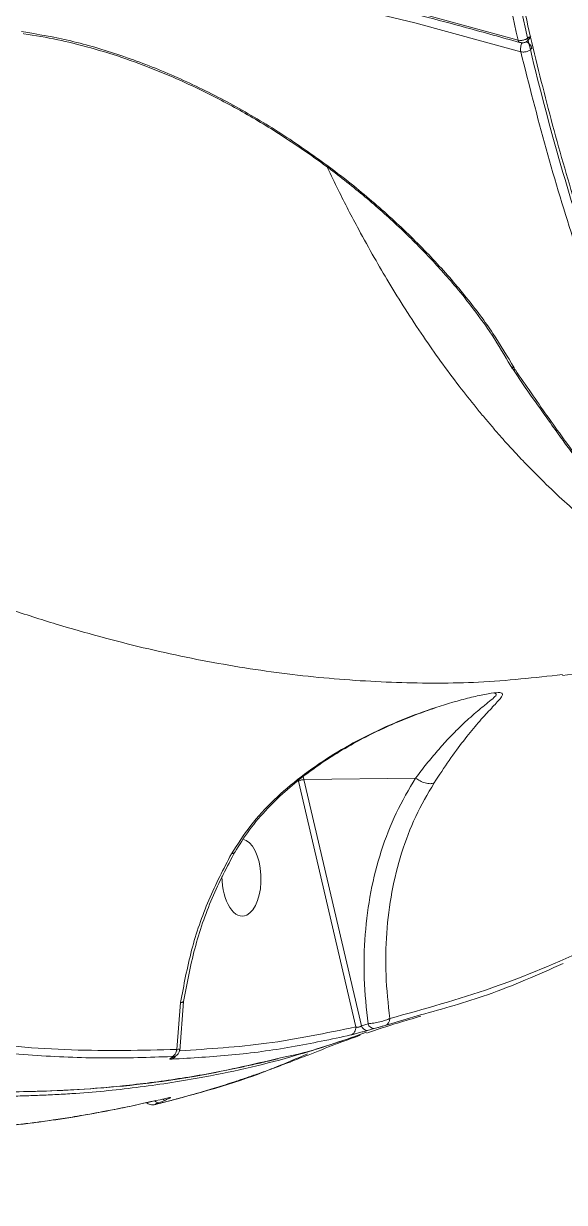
# Model space of a CAD drawing. Header units: millimetres. Extents: x -5609 to 5139, y -3980 to 3221.
# Drawn here: x 2479.6 to 2544.7, y 654.7 to 796.7 of the extents above; entities that cross this region are included whole.
import ezdxf

# ---------------------------------------------------------------- set-up
doc = ezdxf.new("R2010")
doc.units = ezdxf.units.MM
doc.layers.add('DIKOM_ОБЪЕКТ', color=7, linetype='Continuous')
doc.layers.add('DIKOM_РАЗМЕР_ОБЪЕКТА', color=7, linetype='Continuous')

# ---------------------------------------------------------------- blocks, each defined once
blk = doc.blocks.new('A$Cc336a1e3')
at = {"color": 7, "linetype": 'Continuous', "lineweight": 15}
for p, q in [((5299.82, 2068.36), (5299.78, 2068.37)), ((5360.55, 2067.63), (5360.82, 2068)), ((5360.87, 2066.84), (5360.96, 2066.62)), ((5358.37, 2028.42), (5358.56, 2028.11)), ((5358.56, 2028.11), (5358.58, 2028.09)), ((5358.95, 2027.9), (5358.81, 2028.12)), ((5358.97, 2027.87), (5358.95, 2027.9)), ((5333.53, 1978.54), (5346.97, 1978.74)), ((5339.77, 1948.77), (5332.86, 1978.34)), ((5333.53, 1978.54), (5340.45, 1948.91)), ((5318.67, 1951.7), (5318.23, 1946.06)), ((5318.58, 1945.9), (5319.04, 1951.84)), ((5341.24, 1949.15), (5340.45, 1948.91)), ((5341.98, 1948.58), (5341.19, 1948.34)), ((5333.74, 1945.28), (5334, 1945.38)), ((5316.85, 1939.97), (5316.05, 1939.65))]:
    blk.add_line(p, q, dxfattribs=at)
at = {"color": 8, "linetype": 'Continuous', "lineweight": 15}
for p, q in [((5333.44, 1978.91), (5333.53, 1978.54)), ((5343.29, 1948.93), (5347.57, 1950.22))]:
    blk.add_line(p, q, dxfattribs=at)
at = {"color": 7, "linetype": 'Continuous', "lineweight": 15, "flags": 128}
for points in [[(5359.29, 2067.58), (5346.5, 2071.05), (5333.69, 2074.17), (5320.85, 2076.92), (5308, 2079.31), (5295.15, 2081.33), (5282.3, 2082.98), (5269.47, 2084.27), (5256.66, 2085.19), (5243.87, 2085.74), (5231.13, 2085.92), (5218.43, 2085.73), (5205.79, 2085.17), (5193.22, 2084.24), (5180.71, 2082.94), (5168.28, 2081.28), (5155.95, 2079.25), (5143.7, 2076.85), (5131.57, 2074.09), (5119.54, 2070.96), (5107.64, 2067.48), (5095.86, 2063.64)], [(5359.62, 2066.19), (5346.87, 2069.65), (5334.09, 2072.76), (5321.3, 2075.5), (5308.49, 2077.88), (5295.67, 2079.89), (5282.87, 2081.55), (5270.07, 2082.83), (5257.3, 2083.74), (5244.55, 2084.29), (5231.85, 2084.47), (5219.19, 2084.28), (5206.59, 2083.72), (5194.05, 2082.8), (5181.58, 2081.5), (5169.19, 2079.84), (5156.89, 2077.82), (5144.69, 2075.43), (5132.58, 2072.67), (5120.6, 2069.56), (5108.73, 2066.09), (5096.98, 2062.26)]]:
    blk.add_lwpolyline(points, dxfattribs=at)
at = {"color": 8, "linetype": 'Continuous', "lineweight": 15, "flags": 128}
for points in [[(5317.83, 1945.14), (5317.78, 1945.11), (5317.62, 1945.07)], [(5317.19, 1940.23), (5317.06, 1940.19), (5317.02, 1940.19)]]:
    blk.add_lwpolyline(points, dxfattribs=at)
at = {"color": 8, "linetype": 'Continuous', "lineweight": 15}
for centre, radius, start, end in [((5358.96, 2028.39), 0.487, 208.1549, 268.2268), ((5318.73, 1952.11), 0.411, 262.2127, 319.3463), ((5316.02, 1940.24), 0.593, 217.4599, 272.9102), ((5316.79, 1940.42), 0.453, 229.9603, 277.9607)]:
    blk.add_arc(centre, radius, start, end, dxfattribs=at)
at = {"color": 7, "linetype": 'Continuous', "lineweight": 15}
for centre, radius, start, end in [((5341.19, 1949.12), 0.773, 195.1951, 269.6098), ((5341.99, 1949.35), 0.771, 195.0242, 269.562), ((5343, 1949.75), 0.869, 289.4726, 2.2838), ((5315.53, 1940.1), 0.696, 267.6569, 292.2092)]:
    blk.add_arc(centre, radius, start, end, dxfattribs=at)
for start_param, end_param in [(3.359743, 6.165855), (1.534586, 3.359743)]:
    blk.add_ellipse((5326.01, 1966.76), major_axis=(-0.12, 4.66), ratio=0.503355, start_param=start_param, end_param=end_param, dxfattribs=at)
for points, knots in [([(5359.29, 2067.58), (5358.15, 2072.71), (5355.86, 2082.98), (5353.13, 2099.32), (5350.92, 2116.32), (5349.3, 2133.99), (5348.28, 2151.88), (5347.82, 2169.88), (5347.89, 2187.93), (5348.37, 2203.14), (5348.99, 2215.27), (5349.56, 2224.18), (5350.24, 2233.17), (5351.04, 2242.23), (5352.29, 2254.74), (5354.21, 2270.88), (5357.06, 2290.82), (5360.47, 2311.21), (5364.45, 2331.98), (5368.93, 2352.61), (5373.84, 2373.04), (5379.18, 2393.2), (5383.72, 2408.96), (5387.18, 2420.27), (5389.33, 2427.14), (5391.54, 2434.01), (5393.82, 2440.88), (5396.15, 2447.76), (5398.54, 2454.63), (5402.48, 2465.66), (5408.16, 2480.81), (5415.82, 2499.93), (5423.96, 2518.91), (5432.57, 2537.69), (5441.42, 2555.77), (5450.49, 2573.14), (5459.72, 2589.75), (5467.34, 2602.63), (5473.17, 2612.05), (5477.09, 2618.21), (5481.05, 2624.29), (5485.07, 2630.29), (5489.13, 2636.19), (5495.32, 2644.95), (5503.73, 2656.27), (5514.44, 2669.67), (5525.33, 2682.29), (5536.37, 2694.08), (5547.55, 2705), (5558.82, 2715), (5570.15, 2724.04), (5581.52, 2732.07), (5592.9, 2739.14), (5600.43, 2742.93), (5604.2, 2744.83)], [0, 0, 0, 0, 0.024819, 0.049681, 0.074585, 0.099531, 0.12452, 0.147882, 0.17128, 0.194715, 0.205777, 0.216847, 0.227925, 0.239011, 0.250106, 0.273561, 0.297359, 0.321499, 0.345981, 0.370806, 0.394284, 0.418061, 0.442135, 0.45031, 0.458518, 0.466761, 0.475037, 0.483347, 0.49169, 0.500068, 0.523695, 0.547624, 0.571855, 0.596389, 0.621225, 0.644678, 0.668395, 0.692375, 0.701869, 0.711403, 0.720978, 0.730593, 0.74025, 0.749946, 0.774408, 0.798991, 0.823695, 0.848519, 0.873464, 0.89853, 0.923716, 0.949023, 0.974451, 1, 1, 1, 1]), ([(5349.78, 2183.69), (5351.49, 2183.19), (5354.63, 2182.27), (5358.88, 2180.95), (5362.28, 2179.87), (5365.06, 2178.97), (5369.92, 2177.36), (5379.7, 2173.98), (5393.71, 2168.64), (5409.44, 2161.97), (5425.29, 2154.58), (5441.81, 2146.1), (5458.91, 2136.4), (5477.16, 2125.03), (5496.4, 2111.75), (5516.43, 2096.35), (5533.53, 2081.72), (5547.95, 2068.3), (5557.09, 2059.21), (5563.25, 2052.81), (5566.48, 2049.39), (5569.3, 2046.35), (5572.03, 2043.36), (5575.03, 2040.02), (5578.79, 2035.77), (5581.51, 2032.59), (5583, 2030.85)], [0, 0, 0, 0, 0.019188, 0.035163, 0.047914, 0.057572, 0.066532, 0.103038, 0.168831, 0.227576, 0.286321, 0.356255, 0.426189, 0.496124, 0.585129, 0.674134, 0.76314, 0.821887, 0.880635, 0.897868, 0.91447, 0.929659, 0.941079, 0.956618, 0.976264, 1, 1, 1, 1]), ([(5349.14, 2182.78), (5349.13, 2180.93), (5349.1, 2177.44), (5349.11, 2172.58), (5349.16, 2168.38), (5349.21, 2164.86), (5349.28, 2161.92), (5349.43, 2156.18), (5349.75, 2147.87), (5350.38, 2136.98), (5351.41, 2123.93), (5353.06, 2108.6), (5355.52, 2091.86), (5358.46, 2076.3), (5361.79, 2061.89), (5365.62, 2048.17), (5369.91, 2035.18), (5374.68, 2022.94), (5379.89, 2011.49), (5385.56, 2000.85), (5391.65, 1991.03), (5398.17, 1982.07), (5404.93, 1974.17), (5411.89, 1967.28), (5419.01, 1961.36), (5425.6, 1956.82), (5431.54, 1953.39), (5435.56, 1951.4), (5438.48, 1950.11), (5440.32, 1949.35), (5442.5, 1948.49), (5444.95, 1947.57), (5446.73, 1947.02), (5447.57, 1946.76)], [0, 0, 0, 0, 0.014838, 0.02795, 0.039319, 0.048913, 0.05674, 0.063458, 0.096188, 0.125969, 0.155751, 0.208929, 0.26211, 0.310458, 0.358855, 0.407301, 0.455656, 0.50401, 0.552367, 0.600726, 0.649088, 0.697519, 0.745961, 0.791107, 0.836255, 0.881404, 0.911206, 0.9412, 0.950921, 0.960825, 0.972362, 0.986881, 1, 1, 1, 1]), ([(5096.32, 2063.35), (5097.89, 2063.88), (5100.77, 2064.86), (5104.72, 2066.14), (5107.9, 2067.13), (5110.5, 2067.93), (5115.08, 2069.3), (5124.36, 2071.93), (5137.95, 2075.31), (5153.6, 2078.54), (5169.76, 2081.26), (5187.05, 2083.44), (5205.47, 2084.96), (5225.73, 2085.75), (5247.82, 2085.54), (5271.73, 2084.01), (5293, 2081.52), (5311.57, 2078.53), (5323.67, 2076.15), (5331.98, 2074.32), (5336.38, 2073.32), (5340.25, 2072.39), (5344.03, 2071.46), (5348.2, 2070.39), (5353.47, 2068.99), (5357.35, 2067.9), (5359.47, 2067.3)], [0, 0, 0, 0, 0.019188, 0.035162, 0.047913, 0.057571, 0.066531, 0.103036, 0.168829, 0.227573, 0.286318, 0.356251, 0.426185, 0.49612, 0.585125, 0.67413, 0.763137, 0.821885, 0.880633, 0.897867, 0.914468, 0.929658, 0.941078, 0.956617, 0.976264, 1, 1, 1, 1]), ([(5299.55, 2068.62), (5301.51, 2068.29), (5305.42, 2067.61), (5311.48, 2065.82), (5317.55, 2063.49), (5323.55, 2060.62), (5329.39, 2057.28), (5334.97, 2053.56), (5340.22, 2049.54), (5345.05, 2045.3), (5349.4, 2040.94), (5353.18, 2036.56), (5356.41, 2032.23), (5358.01, 2029.49), (5358.81, 2028.12)], [0, 0, 0, 0, 0.08342, 0.166601, 0.249543, 0.333043, 0.416016, 0.499512, 0.582694, 0.665941, 0.749582, 0.832832, 0.91629, 1, 1, 1, 1]), ([(5299.82, 2068.35), (5301.17, 2068.13), (5303.7, 2067.72), (5307.31, 2066.83), (5310.91, 2065.76), (5314.65, 2064.43), (5319.12, 2062.57), (5323.9, 2060.23), (5328.96, 2057.35), (5333.83, 2054.17), (5338.45, 2050.75), (5342.76, 2047.16), (5346.04, 2044.09), (5348.44, 2041.64), (5350.17, 2039.76), (5352.03, 2037.63), (5354.1, 2035.02), (5356.39, 2031.84), (5357.68, 2029.61), (5358.38, 2028.4)], [0, 0, 0, 0, 0.058641, 0.10945, 0.152091, 0.209346, 0.26538, 0.338539, 0.41114, 0.48419, 0.557256, 0.629858, 0.702423, 0.737919, 0.772567, 0.811223, 0.861817, 0.924908, 1, 1, 1, 1]), ([(5359.29, 2067.58), (5359.29, 2067.58), (5359.31, 2067.58), (5359.42, 2067.55), (5359.67, 2067.52), (5360.04, 2067.59), (5360.4, 2067.75), (5360.56, 2067.92), (5360.63, 2068.01)], [0, 0, 0, 0, 0.003945, 0.035956, 0.250378, 0.50027, 0.750096, 1, 1, 1, 1]), ([(5359.68, 2067.31), (5359.63, 2067.3), (5359.55, 2067.27), (5359.44, 2067.31), (5359.34, 2067.41), (5359.31, 2067.52), (5359.29, 2067.58)], [0, 0, 0, 0, 0.246839, 0.500006, 0.738561, 1, 1, 1, 1]), ([(5359.5, 2067.3), (5359.53, 2067.29), (5359.6, 2067.26), (5359.68, 2067.27), (5359.74, 2067.27)], [0, 0, 0, 0, 0.312378, 1, 1, 1, 1]), ([(5359.62, 2066.19), (5359.61, 2066.25), (5359.59, 2066.38), (5359.6, 2066.55), (5359.6, 2066.63)], [0, 0, 0, 0, 0.500024, 1, 1, 1, 1]), ([(5360.96, 2066.62), (5360.89, 2066.53), (5360.74, 2066.36), (5360.38, 2066.2), (5360.05, 2066.14), (5359.82, 2066.15), (5359.7, 2066.17), (5359.65, 2066.18), (5359.63, 2066.19), (5359.62, 2066.19), (5359.62, 2066.19)], [0, 0, 0, 0, 0.249637, 0.49927, 0.748916, 0.874351, 0.96324, 0.988155, 0.995611, 1, 1, 1, 1]), ([(5359.74, 2067.27), (5359.81, 2067.27), (5360, 2067.25), (5360.3, 2067.38), (5360.51, 2067.55), (5360.58, 2067.66), (5360.58, 2067.68)], [0, 0, 0, 0, 0.204734, 0.595149, 0.956293, 1, 1, 1, 1]), ([(5096.48, 2062.28), (5097.83, 2060.64), (5100.34, 2057.59), (5103.87, 2053.43), (5106.86, 2049.97), (5109.31, 2047.17), (5113.32, 2042.67), (5118.89, 2036.6), (5126.22, 2028.96), (5132.71, 2022.5), (5138.56, 2016.91), (5143.84, 2012.03), (5149.23, 2007.23), (5154.39, 2002.8), (5159.27, 1998.75), (5163.98, 1994.97), (5168.85, 1991.2), (5173.8, 1987.51), (5178.71, 1984), (5183.58, 1980.64), (5188.44, 1977.42), (5196.14, 1972.53), (5206.69, 1966.38), (5219.66, 1959.79), (5232.19, 1954.32), (5244.25, 1949.89), (5256.22, 1946.33), (5268.1, 1943.64), (5279.57, 1941.88), (5290.63, 1940.98), (5301.26, 1940.88), (5310.52, 1941.47), (5318.42, 1942.48), (5323.39, 1943.37), (5326.71, 1944.08), (5328.51, 1944.48), (5329.77, 1944.78), (5330.41, 1944.94)], [0, 0, 0, 0, 0.018279, 0.03409, 0.047393, 0.058163, 0.066759, 0.100533, 0.131376, 0.162219, 0.18425, 0.206329, 0.229452, 0.252492, 0.271417, 0.290827, 0.311554, 0.332187, 0.352492, 0.372549, 0.392629, 0.41272, 0.467831, 0.522914, 0.572994, 0.623074, 0.673158, 0.723252, 0.77346, 0.820236, 0.866987, 0.91374, 0.9446, 0.97491, 0.982586, 0.991069, 1, 1, 1, 1]), ([(5358.57, 2028.11), (5359.42, 2026.86), (5360.95, 2024.63), (5363, 2021.73), (5364.61, 2019.5), (5365.95, 2017.67), (5368.49, 2014.24), (5371.75, 2010.01), (5375.64, 2005.18), (5378.15, 2002.19), (5380.01, 2000.02), (5381.42, 1998.39), (5383.22, 1996.36), (5385.41, 1993.94), (5387.01, 1992.22), (5387.88, 1991.3)], [0, 0, 0, 0, 0.091555, 0.164212, 0.21796, 0.261235, 0.305424, 0.483743, 0.597411, 0.70212, 0.736571, 0.783421, 0.842903, 0.915072, 1, 1, 1, 1]), ([(5358.97, 2027.87), (5360.23, 2026.03), (5362.81, 2022.28), (5366.82, 2016.75), (5370.97, 2011.27), (5375.21, 2005.94), (5379.43, 2000.87), (5383.77, 1995.89), (5386.71, 1992.72), (5388.24, 1991.07)], [0, 0, 0, 0, 0.135726, 0.276762, 0.423099, 0.566648, 0.710889, 0.849206, 1, 1, 1, 1]), ([(5364.66, 1991.08), (5366.23, 1991.27), (5370.03, 1991.73), (5374.55, 1992.1), (5377.55, 1992.22), (5378.16, 1992.25)], [0, 0, 0, 0, 0.359312, 0.868877, 1, 1, 1, 1]), ([(5349.19, 1978.14), (5349.8, 1979.07), (5351.02, 1980.94), (5352.73, 1983.25), (5354.34, 1985.23), (5355.8, 1986.84), (5356.81, 1987.89), (5357.34, 1988.52), (5357.49, 1988.87), (5357.22, 1989.06), (5356.18, 1988.99), (5354.44, 1988.65), (5351.82, 1988), (5348.38, 1986.94), (5344.32, 1985.37), (5340.4, 1983.52), (5336.65, 1981.38), (5333.12, 1978.93), (5329.89, 1976.16), (5327, 1973.06), (5325.53, 1970.77), (5324.8, 1969.62)], [0, 0, 0, 0, 0.062284, 0.124348, 0.186426, 0.249209, 0.312401, 0.344055, 0.375981, 0.408271, 0.440694, 0.473001, 0.504706, 0.567719, 0.629963, 0.692269, 0.753926, 0.81524, 0.876946, 0.938433, 1, 1, 1, 1]), ([(5325.2, 1969.78), (5325.76, 1970.69), (5326.9, 1972.56), (5329.1, 1975.08), (5331.43, 1977.33), (5333.98, 1979.4), (5336.65, 1981.24), (5339.34, 1982.84), (5341.7, 1984.07), (5343.81, 1985.05), (5345.91, 1985.94), (5347.75, 1986.65), (5348.93, 1987.04), (5349.31, 1987.17)], [0, 0, 0, 0, 0.110618, 0.225615, 0.333093, 0.431361, 0.548386, 0.650113, 0.736651, 0.807354, 0.876401, 0.959485, 1, 1, 1, 1]), ([(5346.97, 1978.74), (5346.15, 1977.36), (5344.52, 1974.6), (5342.75, 1969.98), (5341.49, 1965.08), (5340.82, 1959.93), (5340.67, 1954.61), (5341.05, 1950.97), (5341.24, 1949.15)], [0, 0, 0, 0, 0.166601, 0.332799, 0.500184, 0.66676, 0.832834, 1, 1, 1, 1]), ([(5346.97, 1978.74), (5346.97, 1978.74), (5346.97, 1978.74), (5346.97, 1978.74), (5346.97, 1978.74), (5346.97, 1978.74)], [0, 0, 0, 0, 0.203177, 0.446921, 1, 1, 1, 1]), ([(5346.97, 1978.74), (5347.15, 1978.62), (5347.51, 1978.36), (5348.12, 1978.12), (5348.73, 1978.02), (5349.04, 1978.1), (5349.19, 1978.14)], [0, 0, 0, 0, 0.237246, 0.498985, 0.756602, 1, 1, 1, 1]), ([(5333.53, 1978.54), (5333.47, 1978.54), (5333.35, 1978.53), (5333.15, 1978.48), (5332.98, 1978.42), (5332.9, 1978.37), (5332.86, 1978.34)], [0, 0, 0, 0, 0.250045, 0.499918, 0.749995, 1, 1, 1, 1]), ([(5343.86, 1949.78), (5343.67, 1951.53), (5343.29, 1955.01), (5343.4, 1960.11), (5344.02, 1965.04), (5345.19, 1969.74), (5346.87, 1974.17), (5348.41, 1976.81), (5349.19, 1978.14)], [0, 0, 0, 0, 0.167284, 0.333324, 0.499997, 0.667408, 0.833444, 1, 1, 1, 1]), ([(5390.22, 1971.66), (5386.62, 1969.16), (5379.43, 1964.17), (5368.02, 1958.18), (5356.21, 1953.21), (5347.98, 1950.93), (5343.86, 1949.78)], [0, 0, 0, 0, 0.25038, 0.5, 0.74962, 1, 1, 1, 1]), ([(5324.8, 1969.62), (5323.85, 1967.79), (5321.93, 1964.11), (5319.87, 1958.06), (5319.07, 1953.82), (5318.67, 1951.7)], [0, 0, 0, 0, 0.332547, 0.667628, 1, 1, 1, 1]), ([(5319.04, 1951.84), (5319.44, 1953.98), (5320.25, 1958.26), (5322.34, 1964.34), (5324.27, 1968.04), (5325.23, 1969.88)], [0, 0, 0, 0, 0.332619, 0.667695, 1, 1, 1, 1]), ([(5347.57, 1950.22), (5350.27, 1950.96), (5356.15, 1952.59), (5361.72, 1955.07), (5364.74, 1956.41)], [0, 0, 0, 0, 0.459489, 1, 1, 1, 1]), ([(5317.61, 1945.2), (5314.89, 1945.11), (5309.36, 1944.93), (5300.81, 1945.29), (5292.21, 1946.1), (5283.52, 1947.42), (5274.71, 1949.19), (5268.65, 1950.82), (5265.57, 1951.66)], [0, 0, 0, 0, 0.162231, 0.328898, 0.5, 0.659991, 0.826656, 1, 1, 1, 1]), ([(5318.23, 1946.06), (5314.02, 1945.96), (5305.61, 1945.77), (5292.68, 1946.92), (5279.58, 1949.01), (5270.7, 1951.35), (5266.26, 1952.52)], [0, 0, 0, 0, 0.25035, 0.500004, 0.749658, 1, 1, 1, 1]), ([(5339.18, 1947.8), (5339.27, 1947.83), (5339.44, 1947.91), (5339.64, 1948.15), (5339.76, 1948.45), (5339.77, 1948.67), (5339.77, 1948.77)], [0, 0, 0, 0, 0.242779, 0.499961, 0.757128, 1, 1, 1, 1]), ([(5339.77, 1948.77), (5339.81, 1948.75), (5339.87, 1948.72), (5339.99, 1948.72), (5340.09, 1948.73), (5340.2, 1948.76), (5340.29, 1948.8), (5340.38, 1948.85), (5340.42, 1948.89), (5340.45, 1948.91)], [0, 0, 0, 0, 0.249058, 0.379694, 0.499578, 0.622273, 0.749586, 0.867638, 1, 1, 1, 1]), ([(5341.08, 1948.03), (5341.39, 1948.14), (5343.52, 1948.87), (5345.72, 1949.52), (5347.61, 1950.07)], [0, 0, 0, 0, 0.144737, 1, 1, 1, 1]), ([(5341.24, 1949.15), (5341.46, 1949.17), (5341.91, 1949.22), (5342.67, 1949.38), (5343.38, 1949.58), (5343.7, 1949.71), (5343.86, 1949.78)], [0, 0, 0, 0, 0.24637, 0.497428, 0.750192, 1, 1, 1, 1]), ([(5341.98, 1948.58), (5342.09, 1948.61), (5342.25, 1948.65), (5342.5, 1948.72), (5342.68, 1948.77), (5342.86, 1948.82), (5343.08, 1948.88), (5343.2, 1948.91), (5343.29, 1948.93)], [0, 0, 0, 0, 0.249541, 0.375336, 0.499564, 0.624556, 0.750004, 1, 1, 1, 1]), ([(5339.18, 1947.8), (5336.8, 1947.29), (5332.04, 1946.27), (5324.84, 1945.3), (5320.03, 1945.03), (5317.61, 1944.89)], [0, 0, 0, 0, 0.332273, 0.665213, 1, 1, 1, 1]), ([(5330.69, 1945.03), (5331.21, 1945.14), (5334.76, 1945.87), (5338.15, 1947.09), (5341.05, 1948.13)], [0, 0, 0, 0, 0.147037, 1, 1, 1, 1]), ([(5334.02, 1945.35), (5335.12, 1945.8), (5337.17, 1946.66), (5339.3, 1947.41), (5340.3, 1947.76)], [0, 0, 0, 0, 0.533529, 1, 1, 1, 1]), ([(5341.19, 1948.34), (5341.11, 1948.32), (5340.94, 1948.27), (5340.67, 1948.2), (5340.38, 1948.12), (5340.1, 1948.04), (5339.82, 1947.96), (5339.48, 1947.87), (5339.3, 1947.83), (5339.18, 1947.8)], [0, 0, 0, 0, 0.125058, 0.250289, 0.3752, 0.500024, 0.625453, 0.750276, 1, 1, 1, 1]), ([(5318.23, 1946.06), (5318.21, 1945.96), (5318.18, 1945.76), (5318.04, 1945.5), (5317.85, 1945.29), (5317.69, 1945.23), (5317.61, 1945.2)], [0, 0, 0, 0, 0.243984, 0.499961, 0.756042, 1, 1, 1, 1]), ([(5317.83, 1945.13), (5318.01, 1945.23), (5318.3, 1945.39), (5318.54, 1945.76), (5318.57, 1946), (5318.59, 1946.12)], [0, 0, 0, 0, 0.477219, 0.737519, 1, 1, 1, 1]), ([(5316.3, 1939.61), (5316.78, 1939.73), (5317.87, 1940), (5319.4, 1940.42), (5320.79, 1940.81), (5321.93, 1941.15), (5323, 1941.48), (5324.08, 1941.81), (5325.32, 1942.21), (5326.7, 1942.68), (5328.24, 1943.21), (5329.85, 1943.8), (5331.65, 1944.46), (5333.02, 1945), (5333.74, 1945.28)], [0, 0, 0, 0, 0.082658, 0.18483, 0.261239, 0.321609, 0.382988, 0.445704, 0.509022, 0.59767, 0.687121, 0.77935, 0.882121, 1, 1, 1, 1]), ([(5317.61, 1944.89), (5317.54, 1944.89), (5317.42, 1944.89), (5317.37, 1944.93), (5317.43, 1944.99), (5317.56, 1945.04), (5317.62, 1945.07)], [0, 0, 0, 0, 0.250913, 0.501136, 0.750845, 1, 1, 1, 1]), ([(5317.61, 1945.2), (5317.66, 1945.2), (5317.77, 1945.2), (5317.8, 1945.17), (5317.76, 1945.13), (5317.67, 1945.09), (5317.62, 1945.07)], [0, 0, 0, 0, 0.251057, 0.5012, 0.750815, 1, 1, 1, 1]), ([(5292.66, 1936.36), (5295.49, 1936.63), (5301.12, 1937.17), (5309.3, 1938.46), (5314.56, 1939.64), (5317.19, 1940.23)], [0, 0, 0, 0, 0.334784, 0.667726, 1, 1, 1, 1]), ([(5317.19, 1940.23), (5317.29, 1940.25), (5317.43, 1940.28), (5317.49, 1940.27), (5317.47, 1940.25), (5317.39, 1940.2), (5317.26, 1940.14), (5317.08, 1940.06), (5316.93, 1940), (5316.85, 1939.97)], [0, 0, 0, 0, 0.250167, 0.375326, 0.500516, 0.625758, 0.75021, 0.875331, 1, 1, 1, 1]), ([(5292.58, 1936.34), (5293.58, 1936.43), (5295.52, 1936.59), (5298.18, 1936.89), (5300.42, 1937.16), (5302.2, 1937.4), (5303.97, 1937.66), (5306.15, 1938), (5309.11, 1938.52), (5312.24, 1939.13), (5314.36, 1939.61), (5315.27, 1939.82)], [0, 0, 0, 0, 0.12896, 0.247512, 0.34461, 0.420271, 0.479869, 0.577903, 0.709565, 0.874884, 1, 1, 1, 1]), ([(5314.58, 1939.67), (5314.64, 1939.62), (5314.77, 1939.52), (5315.03, 1939.42), (5315.33, 1939.38), (5315.53, 1939.4), (5315.63, 1939.41)], [0, 0, 0, 0, 0.261456, 0.516746, 0.76403, 1, 1, 1, 1]), ([(5315.79, 1939.46), (5315.73, 1939.44), (5315.64, 1939.42), (5315.62, 1939.43), (5315.64, 1939.46), (5315.69, 1939.49), (5315.81, 1939.55), (5315.96, 1939.61), (5316.05, 1939.65)], [0, 0, 0, 0, 0.250624, 0.376212, 0.501139, 0.625448, 0.751025, 1, 1, 1, 1])]:
    blk.add_open_spline(points, degree=3, knots=knots, dxfattribs=at)
at = {"color": 8, "linetype": 'Continuous', "lineweight": 15}
for points, knots in [([(5349.62, 2182.42), (5349.6, 2178.51), (5349.56, 2170.5), (5349.8, 2158.43), (5350.29, 2146.01), (5350.93, 2135.76), (5351.57, 2127.71), (5352.11, 2121.88), (5352.71, 2116.02), (5353.4, 2110.13), (5354.17, 2104.21), (5355.02, 2098.27), (5356.25, 2090.45), (5357.96, 2080.93), (5360.29, 2069.91), (5362.9, 2059.22), (5365.69, 2049.28), (5368.6, 2040.12), (5370.84, 2033.79), (5372.4, 2029.69), (5373.2, 2027.62), (5374.01, 2025.59), (5374.84, 2023.59), (5375.66, 2021.63), (5377.65, 2017.03), (5380.87, 2010.16), (5385.48, 2001.51), (5390.17, 1993.73), (5394.73, 1987.01), (5399.12, 1981.23), (5402.31, 1977.44), (5404.45, 1975.05), (5405.53, 1973.87), (5406.62, 1972.73), (5407.69, 1971.61), (5408.77, 1970.54), (5412.16, 1967.21), (5418.01, 1962.11), (5426.58, 1956.09), (5435.39, 1951.31), (5442.68, 1948.16), (5447.12, 1946.97), (5448.45, 1946.62)], [0, 0, 0, 0, 0.031267, 0.064064, 0.098392, 0.134251, 0.150849, 0.167756, 0.184972, 0.202497, 0.220329, 0.238471, 0.256921, 0.293008, 0.329094, 0.365181, 0.401775, 0.434089, 0.465749, 0.473933, 0.482072, 0.490167, 0.498216, 0.506221, 0.514181, 0.554919, 0.594116, 0.631771, 0.667884, 0.698389, 0.727699, 0.735178, 0.742576, 0.749892, 0.757125, 0.764277, 0.771347, 0.824482, 0.876712, 0.928036, 0.978454, 1, 1, 1, 1]), ([(5360.63, 2068.01), (5360.64, 2067.92), (5360.67, 2067.77), (5360.58, 2067.68), (5360.54, 2067.64)], [0, 0, 0, 0, 0.591769, 1, 1, 1, 1]), ([(5359.6, 2066.63), (5359.61, 2066.71), (5359.64, 2066.88), (5359.7, 2067.09), (5359.75, 2067.2), (5359.76, 2067.23)], [0, 0, 0, 0, 0.409474, 0.818902, 1, 1, 1, 1]), ([(5360.29, 2067.4), (5360.35, 2067.36), (5360.51, 2067.27), (5360.72, 2067.07), (5360.82, 2066.92), (5360.87, 2066.84)], [0, 0, 0, 0, 0.261171, 0.630488, 1, 1, 1, 1]), ([(5445.88, 1947.3), (5444.96, 1947.56), (5442.02, 1948.4), (5437.14, 1950.34), (5432.77, 1952.37), (5429.91, 1953.88), (5428.56, 1954.62), (5427.21, 1955.39), (5425.86, 1956.2), (5424.51, 1957.03), (5423.15, 1957.9), (5421.31, 1959.14), (5418.92, 1960.83), (5415.94, 1963.09), (5412.82, 1965.67), (5409.56, 1968.58), (5406.18, 1971.86), (5402.85, 1975.37), (5399.59, 1979.1), (5396.46, 1982.97), (5393.36, 1987.1), (5390.35, 1991.42), (5387.44, 1995.93), (5383.68, 2002.19), (5379.25, 2010.41), (5374.39, 2020.85), (5370.01, 2031.68), (5366.11, 2042.87), (5362.62, 2054.31), (5360.61, 2062.26), (5359.62, 2066.19)], [0, 0, 0, 0, 0.022939, 0.073342, 0.125576, 0.137555, 0.149625, 0.161788, 0.174043, 0.186391, 0.198831, 0.211364, 0.237709, 0.266021, 0.296298, 0.32854, 0.362748, 0.398922, 0.431995, 0.466787, 0.501579, 0.536371, 0.571163, 0.605955, 0.675517, 0.743524, 0.809976, 0.874873, 0.938214, 1, 1, 1, 1]), ([(5197.96, 2062.61), (5200.07, 2060.66), (5204.39, 2056.66), (5210.82, 2051.04), (5217.41, 2045.52), (5223.72, 2040.5), (5230.4, 2035.44), (5236.99, 2030.71), (5243.86, 2026.06), (5250.08, 2022.09), (5255.73, 2018.68), (5260.75, 2015.81), (5265.69, 2013.12), (5270.61, 2010.58), (5275.62, 2008.15), (5280.88, 2005.75), (5286.43, 2003.39), (5292.27, 2001.11), (5298.02, 1999.06), (5305.36, 1996.71), (5314.19, 1994.32), (5324.52, 1992.2), (5334.69, 1990.8), (5344.71, 1990.14), (5354.75, 1990.11), (5361.3, 1990.82), (5364.65, 1991.19)], [0, 0, 0, 0, 0.038217, 0.078277, 0.115562, 0.156106, 0.190595, 0.233723, 0.272523, 0.311355, 0.34299, 0.371575, 0.399329, 0.429527, 0.457907, 0.487241, 0.521853, 0.555606, 0.59034, 0.623694, 0.686186, 0.748316, 0.810328, 0.872416, 0.934755, 1, 1, 1, 1]), ([(5340.27, 1947.84), (5337.51, 1946.9), (5331.19, 1944.76), (5322.16, 1942.77), (5313.34, 1941.4), (5307.51, 1940.85), (5303.53, 1940.61), (5301.45, 1940.52), (5299.36, 1940.45), (5297.26, 1940.42), (5295.14, 1940.42), (5291.16, 1940.48), (5285.14, 1940.76), (5276.9, 1941.59), (5268.18, 1942.93), (5259.38, 1944.78), (5250.54, 1947.1), (5244.07, 1949.14), (5239.75, 1950.63), (5237.69, 1951.37), (5235.62, 1952.13), (5233.54, 1952.93), (5231.43, 1953.76), (5229.3, 1954.62), (5226.38, 1955.84), (5222.55, 1957.52), (5217.7, 1959.77), (5212.5, 1962.32), (5206.97, 1965.21), (5201.09, 1968.46), (5195.17, 1971.95), (5189.22, 1975.64), (5183.35, 1979.48), (5177.4, 1983.57), (5171.46, 1987.86), (5165.54, 1992.34), (5157.67, 1998.55), (5147.98, 2006.71), (5136.62, 2017.07), (5125.64, 2027.82), (5115.08, 2038.93), (5104.91, 2050.28), (5098.36, 2058.17), (5095.12, 2062.07)], [0, 0, 0, 0, 0.038018, 0.087168, 0.120054, 0.153293, 0.162057, 0.170846, 0.179659, 0.188496, 0.197358, 0.206243, 0.238419, 0.272182, 0.307531, 0.344466, 0.378283, 0.413328, 0.421365, 0.429463, 0.437624, 0.445846, 0.45413, 0.462477, 0.470885, 0.488561, 0.507556, 0.527869, 0.549501, 0.572453, 0.596722, 0.618911, 0.642254, 0.665597, 0.68894, 0.712283, 0.735625, 0.782296, 0.827924, 0.872508, 0.916048, 0.958546, 1, 1, 1, 1]), ([(5096.98, 2062.26), (5099.49, 2059.23), (5104.64, 2053.02), (5112.67, 2043.88), (5121.18, 2034.65), (5128.44, 2027.2), (5134.29, 2021.45), (5138.59, 2017.34), (5142.99, 2013.25), (5147.48, 2009.19), (5152.07, 2005.17), (5156.76, 2001.2), (5163.05, 1996.05), (5170.92, 1989.93), (5180.37, 1983.09), (5189.9, 1976.7), (5199.11, 1971.03), (5207.94, 1966.04), (5214.28, 1962.76), (5218.48, 1960.7), (5220.62, 1959.69), (5222.75, 1958.7), (5224.86, 1957.74), (5226.97, 1956.82), (5231.92, 1954.69), (5239.59, 1951.69), (5249.79, 1948.31), (5259.52, 1945.65), (5268.43, 1943.73), (5276.56, 1942.4), (5282.2, 1941.75), (5285.89, 1941.43), (5287.74, 1941.3), (5289.56, 1941.19), (5291.36, 1941.1), (5293.13, 1941.03), (5298.68, 1940.89), (5307.83, 1941.15), (5319.79, 1942.48), (5327.25, 1944.23), (5330.69, 1945.03)], [0, 0, 0, 0, 0.033937, 0.069536, 0.106795, 0.145717, 0.163733, 0.182084, 0.20077, 0.219791, 0.239147, 0.258838, 0.278864, 0.318032, 0.357201, 0.396369, 0.436089, 0.471162, 0.505527, 0.51441, 0.523244, 0.53203, 0.540767, 0.549455, 0.558095, 0.602312, 0.644857, 0.685728, 0.724925, 0.758035, 0.789848, 0.797967, 0.805996, 0.813937, 0.821789, 0.829551, 0.837225, 0.894898, 0.951588, 1, 1, 1, 1]), ([(5374.82, 2004.22), (5373.62, 2005.05), (5370.95, 2006.88), (5367.56, 2009.64), (5364.52, 2012.34), (5362.13, 2014.62), (5360.27, 2016.51), (5358.94, 2017.92), (5358.05, 2018.9), (5357.13, 2019.93), (5356.19, 2021.01), (5355.23, 2022.15), (5353.89, 2023.77), (5352.12, 2026.01), (5350.01, 2028.86), (5347.84, 2031.95), (5345.76, 2035.11), (5343.79, 2038.3), (5341.92, 2041.49), (5339.88, 2045.18), (5338, 2048.77), (5336.79, 2051.33), (5336.37, 2052.22)], [0, 0, 0, 0, 0.078851, 0.175879, 0.232205, 0.291626, 0.34611, 0.367387, 0.38948, 0.412389, 0.436113, 0.460654, 0.48601, 0.539097, 0.598666, 0.654903, 0.716156, 0.77311, 0.824713, 0.881203, 0.958315, 1, 1, 1, 1]), ([(5358.81, 2028.12), (5358.73, 2028.15), (5358.57, 2028.2), (5358.42, 2028.32), (5358.38, 2028.41), (5358.38, 2028.43)], [0, 0, 0, 0, 0.430629, 0.883398, 1, 1, 1, 1]), ([(5358.97, 2027.87), (5358.88, 2027.89), (5358.76, 2027.91), (5358.7, 2027.98), (5358.68, 2028)], [0, 0, 0, 0, 0.787848, 1, 1, 1, 1]), ([(5356.49, 1988.92), (5356.55, 1988.9), (5356.69, 1988.87), (5356.68, 1988.69), (5356.29, 1988.31), (5355.47, 1987.66), (5354.53, 1986.9), (5353.61, 1986.1), (5352.73, 1985.3), (5351.83, 1984.43), (5350.78, 1983.35), (5349.61, 1982.04), (5348.3, 1980.48), (5347.41, 1979.32), (5346.97, 1978.74)], [0, 0, 0, 0, 0.035291, 0.074653, 0.174219, 0.276882, 0.381936, 0.459789, 0.53729, 0.614445, 0.691421, 0.797604, 0.899206, 1, 1, 1, 1]), ([(5325.17, 1969.8), (5325.16, 1969.77), (5325.11, 1969.67), (5324.94, 1969.64), (5324.8, 1969.62)], [0, 0, 0, 0, 0.208697, 1, 1, 1, 1]), ([(5339.77, 1948.77), (5336.19, 1948.03), (5329.16, 1946.56), (5322.07, 1946.12), (5318.58, 1945.9)], [0, 0, 0, 0, 0.507748, 1, 1, 1, 1]), ([(5318.25, 1945.88), (5318.23, 1945.88), (5318.19, 1945.9), (5318.18, 1945.93), (5318.18, 1945.95)], [0, 0, 0, 0, 0.490432, 1, 1, 1, 1]), ([(5318.23, 1946.06), (5318.33, 1946.07), (5318.52, 1946.1), (5318.61, 1946.12), (5318.58, 1946.12), (5318.58, 1946.12)], [0, 0, 0, 0, 0.497081, 0.98635, 1, 1, 1, 1]), ([(5333.95, 1945.53), (5332.02, 1944.7), (5326.14, 1942.17), (5319.95, 1940.55), (5315.79, 1939.46)], [0, 0, 0, 0, 0.328685, 1, 1, 1, 1]), ([(5317.61, 1944.89), (5317.7, 1944.93), (5317.88, 1945), (5318.05, 1945.17), (5318.11, 1945.3), (5318.12, 1945.33)], [0, 0, 0, 0, 0.425109, 0.87565, 1, 1, 1, 1])]:
    blk.add_open_spline(points, degree=3, knots=knots, dxfattribs=at)

msp = doc.modelspace()

# ---------------------------------------------------------------- linework, layer by layer
at = {"layer": 'DIKOM_РАЗМЕР_ОБЪЕКТА'}
msp.add_circle((2594.5, 436), 1052.678, dxfattribs=at)

# ---------------------------------------------------------------- block references
at = {"layer": 'DIKOM_ОБЪЕКТ'}
msp.add_blockref('A$Cc336a1e3', (-2820.166, -1272.903), dxfattribs=at)

doc.saveas('drawing.dxf')
